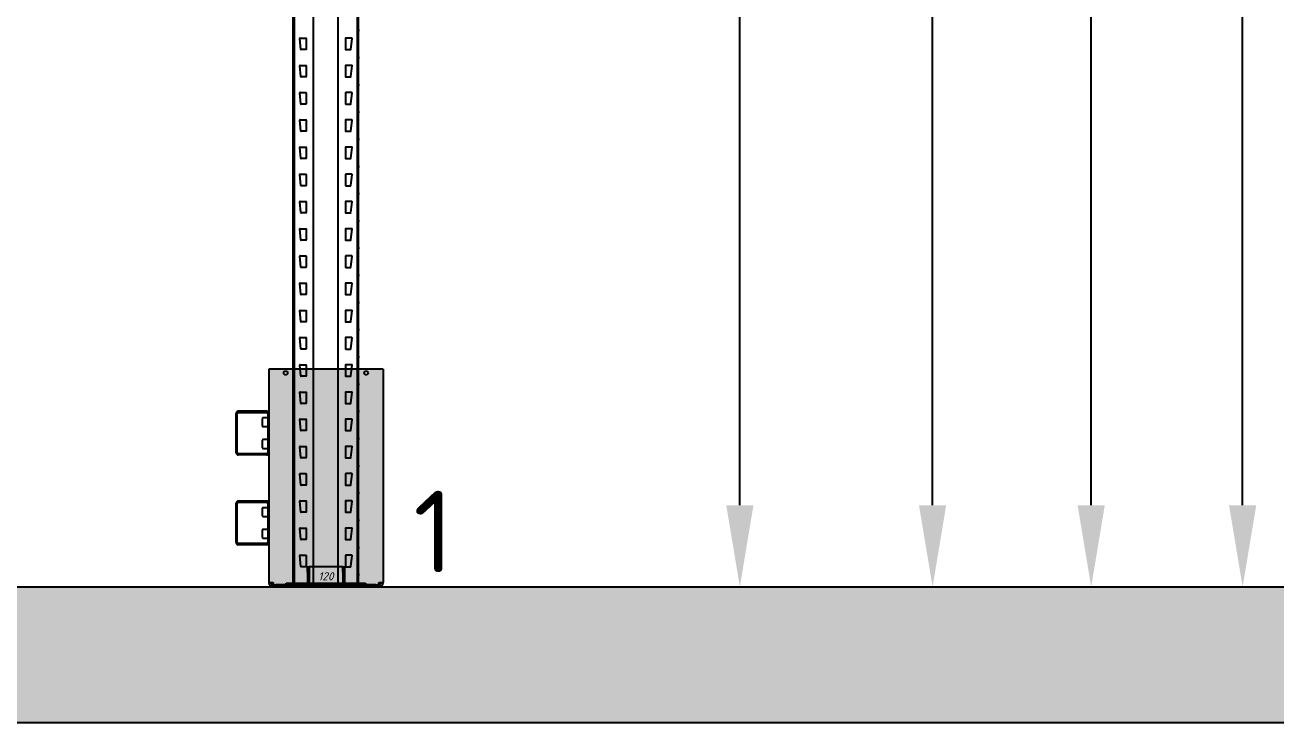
# Model space of a CAD drawing. Header units: millimetres. Extents: x 2140 to 223837, y 2113 to 170313.
# Drawn here: x 179076 to 181376, y 109472 to 110755 of the extents above; entities that cross this region are included whole.
import ezdxf

# ---------------------------------------------------------------- set-up
doc = ezdxf.new("R2010")
doc.units = ezdxf.units.MM
doc.layers.add('0_ANNOT_Dimensions', color=7, linetype='Continuous')
doc.layers.add('2.Стойка', color=7, linetype='Continuous')
doc.layers.add('37.Паллеты', color=32, linetype='Continuous', lineweight=0)
doc.layers.add('_Размеры', color=7, linetype='Continuous', lineweight=9)
doc.styles.get("Standard").update_dxf_attribs({"font": 'isocpeur.ttf'})
doc.styles.add('Курсив', font='isocpeui.ttf')
doc.dimstyles.new('150', dxfattribs={"dimtxt": 150, "dimasz": 150, "dimexe": 1, "dimexo": 10, "dimgap": 40, "dimtad": 1, "dimdec": 0, "dimzin": 0, "dimdsep": 46, "dimtxsty": 'Standard', "dimcen": 0.09, "dimadec": 0, "dimazin": 0, "dimtfac": 1, "dimtdec": 0, "dimtofl": 0, "dimtmove": 0, "dimatfit": 3, "dimfxl": 1, "dimtolj": 1, "dimtzin": 0, "dimarcsym": 0})
doc.dimstyles.new('150 (цвет)', dxfattribs={"dimtxt": 150, "dimasz": 150, "dimexe": 1, "dimexo": 10, "dimgap": -20, "dimtad": 1, "dimdec": 0, "dimzin": 0, "dimdsep": 46, "dimtxsty": 'Standard', "dimcen": 0.09, "dimadec": 0, "dimazin": 0, "dimtfac": 1, "dimtdec": 0, "dimtofl": 0, "dimtmove": 0, "dimatfit": 3, "dimfxl": 1, "dimtfill": 2, "dimtfillclr": 2, "dimtolj": 1, "dimtzin": 0, "dimarcsym": 0})
doc.dimstyles.new('Рзм блок', dxfattribs={"dimtxt": 40, "dimasz": 80, "dimexe": 0.18, "dimexo": 0, "dimgap": 5, "dimtad": 1, "dimtoh": 1, "dimdec": 0, "dimzin": 0, "dimdsep": 46, "dimtxsty": 'Курсив', "dimblk": 'NONE', "dimcen": 0.09, "dimse1": 1, "dimse2": 1, "dimsd1": 1, "dimsd2": 1, "dimadec": 0, "dimazin": 0, "dimtfac": 1, "dimtdec": 0, "dimtofl": 0, "dimtmove": 0, "dimatfit": 2, "dimldrblk": 'NONE', "dimfxl": 0.18, "dimtolj": 1, "dimtzin": 0, "dimarcsym": 0})

# ---------------------------------------------------------------- blocks, each defined once
blk = doc.blocks.new('*U1120')
at = {"linetype": 'ByBlock', "ltscale": 300}
h = blk.add_hatch(dxfattribs=at)
h.set_pattern_fill('AR-SAND', color=256, scale=50, style=0)
h.set_pattern_definition([(37.5, (-947182.614, 840980.66), (-3.149668, 96.3411885), [0, -76, 0, -85, 0, -81.25]), (7.5, (-947182.61, 840980.66), (88.488835, 141.107303), [0, -41, 0, -68.5, 0, -26.25]), (327.5, (-947244.114, 840980.66), (155.707093, 0.2829527), [0, -25, 0, -90, 0, -117.5]), (317.5, (-947244.11, 840980.66), (150.30633, 43.883778), [0, -12.5, 0, -59, 0, -67.5])])
h.paths.add_polyline_path([(0, 0), (30045.7, 0), (30045.7, -250), (0, -250)])
blk.add_lwpolyline([(0, 0), (30045.7, 0), (30045.7, -250), (0, -250)], close=True, dxfattribs=at)
blk = doc.blocks.new('*D495')
at = {"layer": 'Defpoints', "color": 0, "linetype": 'ByBlock', "transparency": 16777216}
for p in [(-120, 12200), (0, 12200), (0, 0)]:
    blk.add_point(p, dxfattribs=at)
at = {"color": 0, "linetype": 'ByBlock', "transparency": 16777216, "insert": (-132.5, 12150), "char_height": 15, "attachment_point": 5, "rotation": 90, "style": 'Курсив'}
blk.add_mtext('\\A1;12200', dxfattribs=at)
blk = doc.blocks.new('_None')
blk = doc.blocks.new('*D496')
at = {"layer": 'Defpoints', "color": 0, "linetype": 'ByBlock', "transparency": 16777216}
for p in [(-120, 0), (-120, 0), (0, 0)]:
    blk.add_point(p, dxfattribs=at)
at = {"color": 0, "linetype": 'ByBlock', "transparency": 16777216, "insert": (-60, 12.5), "char_height": 15, "attachment_point": 5, "style": 'Курсив'}
blk.add_mtext('\\A1;120', dxfattribs=at)
blk = doc.blocks.new('*D1140')
at = {"layer": '0_ANNOT_Dimensions', "color": 0, "lineweight": -2, "transparency": 16777216}
for p, q in [((179574.6, 113591.3), (181037.3, 113591.3)), ((181036.3, 109872.5), (181036.3, 113441.3)), ((181016.3, 111871.9), (180826.3, 111871.9)), ((180826.3, 111871.9), (180826.3, 111441.9)), ((181016.3, 111441.9), (181016.3, 111871.9)), ((180826.3, 111441.9), (181016.3, 111441.9)), ((179712.6, 109722.5), (181037.3, 109722.5))]:
    blk.add_line(p, q, dxfattribs=at)
at = {"layer": '0_ANNOT_Dimensions', "color": 0, "transparency": 16777216}
for points in [[(181011.3, 113441.3), (181061.3, 113441.3), (181036.3, 113591.3)], [(181011.3, 109872.5), (181061.3, 109872.5), (181036.3, 109722.5)]]:
    blk.add_solid(points, dxfattribs=at)
at = {"layer": 'Defpoints', "color": 0, "transparency": 16777216}
for p in [(179564.6, 113591.3), (181036.3, 113591.3), (179702.6, 109722.5)]:
    blk.add_point(p, dxfattribs=at)
at = {"layer": '0_ANNOT_Dimensions', "color": 0, "transparency": 16777216, "insert": (180921.3, 111656.9), "char_height": 150, "attachment_point": 5, "rotation": 90, "bg_fill": 1, "box_fill_scale": 1.1, "bg_fill_color": 2, "bg_fill_transparency": 0}
blk.add_mtext('\\A1;3869', dxfattribs=at)
blk = doc.blocks.new('*D1141')
at = {"layer": '0_ANNOT_Dimensions', "color": 0, "lineweight": -2, "transparency": 16777216}
for p, q in [((179574.6, 115721.3), (181315.7, 115721.3)), ((181314.7, 109872.5), (181314.7, 115571.3)), ((180239.2, 109722.5), (181315.7, 109722.5))]:
    blk.add_line(p, q, dxfattribs=at)
at = {"layer": '0_ANNOT_Dimensions', "color": 0, "transparency": 16777216}
for points in [[(181289.7, 115571.3), (181339.7, 115571.3), (181314.7, 115721.3)], [(181289.7, 109872.5), (181339.7, 109872.5), (181314.7, 109722.5)]]:
    blk.add_solid(points, dxfattribs=at)
at = {"layer": 'Defpoints', "color": 0, "transparency": 16777216}
for p in [(179564.6, 115721.3), (181314.7, 115721.3), (180229.2, 109722.5)]:
    blk.add_point(p, dxfattribs=at)
at = {"layer": '0_ANNOT_Dimensions', "color": 0, "transparency": 16777216, "insert": (181199.7, 112721.9), "char_height": 150, "attachment_point": 5, "rotation": 90}
blk.add_mtext('\\A1;5999', dxfattribs=at)
blk = doc.blocks.new('*D1142')
at = {"layer": '0_ANNOT_Dimensions', "color": 0, "lineweight": -2, "transparency": 16777216}
for p, q in [((179574.6, 117591.3), (181602.4, 117591.3)), ((181601.4, 109872.5), (181601.4, 117441.3)), ((181581.4, 113871.9), (181391.4, 113871.9)), ((181391.4, 113871.9), (181391.4, 113441.9)), ((181581.4, 113441.9), (181581.4, 113871.9)), ((181391.4, 113441.9), (181581.4, 113441.9)), ((179712.6, 109722.5), (181602.4, 109722.5))]:
    blk.add_line(p, q, dxfattribs=at)
at = {"layer": '0_ANNOT_Dimensions', "color": 0, "transparency": 16777216}
for points in [[(181576.4, 117441.3), (181626.4, 117441.3), (181601.4, 117591.3)], [(181576.4, 109872.5), (181626.4, 109872.5), (181601.4, 109722.5)]]:
    blk.add_solid(points, dxfattribs=at)
at = {"layer": 'Defpoints', "color": 0, "transparency": 16777216}
for p in [(179564.6, 117591.3), (181601.4, 117591.3), (179702.6, 109722.5)]:
    blk.add_point(p, dxfattribs=at)
at = {"layer": '0_ANNOT_Dimensions', "color": 0, "transparency": 16777216, "insert": (181486.4, 113656.9), "char_height": 150, "attachment_point": 5, "rotation": 90, "bg_fill": 1, "box_fill_scale": 1.1, "bg_fill_color": 2, "bg_fill_transparency": 0}
blk.add_mtext('\\A1;7869', dxfattribs=at)
blk = doc.blocks.new('*D1143')
at = {"layer": '0_ANNOT_Dimensions', "color": 0, "lineweight": -2, "transparency": 16777216}
for p, q in [((179574.6, 119721.3), (181899.3, 119721.3)), ((181898.3, 109872.5), (181898.3, 119571.3)), ((179712.6, 109722.5), (181899.3, 109722.5))]:
    blk.add_line(p, q, dxfattribs=at)
at = {"layer": '0_ANNOT_Dimensions', "color": 0, "transparency": 16777216}
for points in [[(181873.3, 119571.3), (181923.3, 119571.3), (181898.3, 119721.3)], [(181873.3, 109872.5), (181923.3, 109872.5), (181898.3, 109722.5)]]:
    blk.add_solid(points, dxfattribs=at)
at = {"layer": 'Defpoints', "color": 0, "transparency": 16777216}
for p in [(179564.6, 119721.3), (181898.3, 119721.3), (179702.6, 109722.5)]:
    blk.add_point(p, dxfattribs=at)
at = {"layer": '0_ANNOT_Dimensions', "color": 0, "transparency": 16777216, "insert": (181783.3, 114721.9), "char_height": 150, "attachment_point": 5, "rotation": 90}
blk.add_mtext('\\A1;9999', dxfattribs=at)
blk = doc.blocks.new('*U1024')
h = blk.add_hatch(color=0)
h.dxf.hatch_style = 1
h.paths.add_polyline_path([(105, 400), (97, 400), (-97, 400), (-105, 400), (-105, 8), (-97, 8), (-97, 4), (-92, 4), (92, 4), (97, 4), (97, 8), (105, 8)])
h.paths.add_polyline_path([(-77.5, 393, -1), (-70.5, 393, -1)], flags=16)
h.paths.add_polyline_path([(70.5, 393, -1), (77.5, 393, -1)], flags=16)
h.paths.add_polyline_path([(105, 8), (101, 8, -0.414214), (97, 4), (92, 4), (-92, 4), (-97, 4, -0.414214), (-101, 8), (-105, 8, 0.414214), (-97, 0), (-92, 0), (92, 0), (97, 0, 0.414214)])
h = blk.add_hatch(color=0)
h.dxf.hatch_style = 1
h.paths.add_polyline_path([(-105, 318.5, 0.414214), (-109, 322.5), (-161, 322.5, 0.414214), (-165, 318.5), (-165, 246.5, 0.414214), (-161, 242.5), (-109, 242.5, 0.414214), (-105, 246.5)])
h.paths.add_polyline_path([(-107, 246.5, -0.414214), (-109, 244.5), (-161, 244.5, -0.414214), (-163, 246.5), (-163, 318.5, -0.414214), (-161, 320.5), (-109, 320.5, -0.414214), (-107, 318.5)], flags=16)
h = blk.add_hatch(color=0)
h.dxf.hatch_style = 1
h.paths.add_polyline_path([(-105, 153.5, 0.414214), (-109, 157.5), (-161, 157.5, 0.414214), (-165, 153.5), (-165, 81.5, 0.414214), (-161, 77.5), (-109, 77.5, 0.414214), (-105, 81.5)])
h.paths.add_polyline_path([(-107, 81.5, -0.414214), (-109, 79.5), (-161, 79.5, -0.414214), (-163, 81.5), (-163, 153.5, -0.414214), (-161, 155.5), (-109, 155.5, -0.414214), (-107, 153.5)], flags=16)
at = {"color": 18, "linetype": 'Continuous', "lineweight": 25, "true_color": 0x000000}
for p, q in [((-97, 400), (-105, 400)), ((-105, 400), (-105, 8)), ((97, 400), (-97, 400)), ((105, 400), (97, 400)), ((105, 400), (105, 8)), ((-109, 322.5), (-161, 322.5)), ((-165, 246.5), (-165, 318.5)), ((-163, 246.5), (-163, 318.5)), ((-161, 320.5), (-109, 320.5)), ((-117, 309.5), (-117, 302.5)), ((-117, 302.5), (-117, 295.5)), ((-107, 310.5), (-116, 310.5)), ((-107, 318.5), (-107, 246.5)), ((-105, 246.5), (-105, 318.5)), ((-116, 294.5), (-107, 294.5)), ((-117, 269.5), (-117, 262.5)), ((-117, 262.5), (-117, 255.5)), ((-107, 270.5), (-116, 270.5)), ((-116, 254.5), (-107, 254.5)), ((-109, 244.5), (-161, 244.5)), ((-109, 242.5), (-161, 242.5)), ((-165, 81.5), (-165, 153.5)), ((-163, 81.5), (-163, 153.5)), ((-109, 157.5), (-161, 157.5)), ((-161, 155.5), (-109, 155.5)), ((-117, 144.5), (-117, 130.5)), ((-107, 145.5), (-116, 145.5)), ((-107, 153.5), (-107, 81.5)), ((-105, 81.5), (-105, 153.5)), ((-116, 129.5), (-107, 129.5)), ((-117, 104.5), (-117, 97.5)), ((-117, 97.5), (-117, 90.5)), ((-107, 105.5), (-116, 105.5)), ((-109, 79.5), (-161, 79.5)), ((-109, 77.5), (-161, 77.5)), ((-116, 89.5), (-107, 89.5)), ((-105, 8), (-97, 8)), ((-97, 8), (-97, 4)), ((-97, 4), (-92, 4)), ((-92, 0), (-97, 0)), ((92, 4), (-92, 4)), ((92, 0), (-92, 0)), ((92, 4), (97, 4)), ((97, 0), (92, 0)), ((97, 4), (97, 8)), ((97, 8), (105, 8))]:
    blk.add_line(p, q, dxfattribs=at)
for centre in [(-74, 393), (74, 393)]:
    blk.add_circle(centre, 3.5, dxfattribs=at)
for centre, radius, start, end in [((-161, 318.5), 4, 90, 180), ((-109, 318.5), 4, 0, 90), ((-161, 318.5), 2, 90, 180), ((-116, 309.5), 1, 90, 180), ((-109, 318.5), 2, 0, 90), ((-116, 295.5), 1, 180, 270), ((-116, 269.5), 1, 90, 180), ((-116, 255.5), 1, 180, 270), ((-161, 246.5), 4, 180, 270), ((-161, 246.5), 2, 180, 270), ((-109, 246.5), 4, 270, 0), ((-109, 246.5), 2, 270, 0), ((-161, 153.5), 4, 90, 180), ((-161, 153.5), 2, 90, 180), ((-116, 144.5), 1, 90, 180), ((-109, 153.5), 4, 0, 90), ((-109, 153.5), 2, 0, 90), ((-116, 130.5), 1, 180, 270), ((-116, 104.5), 1, 90, 180), ((-161, 81.5), 4, 180, 270), ((-161, 81.5), 2, 180, 270), ((-116, 90.5), 1, 180, 270), ((-109, 81.5), 4, 270, 0), ((-109, 81.5), 2, 270, 0), ((-97, 8), 8, 180, 270), ((-97, 8), 4, 180, 270), ((97, 8), 8, 270, 0), ((97, 8), 4, 270, 0)]:
    blk.add_arc(centre, radius, start, end, dxfattribs=at)
blk = doc.blocks.new('*D1235')
at = {"layer": '0_ANNOT_Dimensions', "color": 0, "lineweight": -2, "transparency": 16777216}
for p, q in [((179574.6, 112291.3), (180391.5, 112291.3)), ((180390.5, 109872.5), (180390.5, 112141.3)), ((179639.6, 109722.5), (180391.5, 109722.5))]:
    blk.add_line(p, q, dxfattribs=at)
at = {"layer": '0_ANNOT_Dimensions', "color": 0, "transparency": 16777216}
for points in [[(180365.5, 112141.3), (180415.5, 112141.3), (180390.5, 112291.3)], [(180365.5, 109872.5), (180415.5, 109872.5), (180390.5, 109722.5)]]:
    blk.add_solid(points, dxfattribs=at)
at = {"layer": 'Defpoints', "color": 0, "transparency": 16777216}
for p in [(179564.6, 112291.3), (180390.5, 112291.3), (179629.6, 109722.5)]:
    blk.add_point(p, dxfattribs=at)
at = {"layer": '0_ANNOT_Dimensions', "color": 0, "transparency": 16777216, "insert": (180275.5, 111006.9), "char_height": 150, "attachment_point": 5, "rotation": 90}
blk.add_mtext('\\A1;2569', dxfattribs=at)
blk = doc.blocks.new('*D1236')
at = {"layer": '0_ANNOT_Dimensions', "color": 0, "lineweight": -2, "transparency": 16777216}
for p, q in [((179574.6, 112421.3), (180745.8, 112421.3)), ((180744.8, 109872.5), (180744.8, 112271.3)), ((179639.6, 109722.5), (180745.8, 109722.5))]:
    blk.add_line(p, q, dxfattribs=at)
at = {"layer": '0_ANNOT_Dimensions', "color": 0, "transparency": 16777216}
for points in [[(180719.8, 112271.3), (180769.8, 112271.3), (180744.8, 112421.3)], [(180719.8, 109872.5), (180769.8, 109872.5), (180744.8, 109722.5)]]:
    blk.add_solid(points, dxfattribs=at)
at = {"layer": 'Defpoints', "color": 0, "transparency": 16777216}
for p in [(179564.6, 112421.3), (180744.8, 112421.3), (179629.6, 109722.5)]:
    blk.add_point(p, dxfattribs=at)
at = {"layer": '0_ANNOT_Dimensions', "color": 0, "transparency": 16777216, "insert": (180629.8, 111071.9), "char_height": 150, "attachment_point": 5, "rotation": 90}
blk.add_mtext('\\A1;2699', dxfattribs=at)
blk = doc.blocks.new('*U494')
at = {"color": 0, "linetype": 'Continuous', "lineweight": 25}
for p, q in [((-94, 30), (-91, 30)), ((-94, 20), (-94, 30)), ((-91, 30), (-91, 20)), ((-88, 30), (-91, 30)), ((-32, 30), (-88, 30)), ((-29, 30), (-32, 30)), ((-29, 30), (-26, 30)), ((-29, 20), (-29, 30)), ((-26, 30), (-26, 20)), ((-133, -3), (-133, 0)), ((-133, 0), (-128, 0)), ((-128, 0), (8, 0)), ((-94, 20), (-94, 0)), ((-91, 20), (-91, 0)), ((-29, 20), (-29, 0)), ((-26, 20), (-26, 0)), ((8, 0), (13, 0)), ((13, 0), (13, -3)), ((-128, -3), (-133, -3)), ((-128, -3), (8, -3)), ((13, -3), (8, -3))]:
    blk.add_line(p, q, dxfattribs=at)
at = {"color": 0, "linetype": 'ByBlock'}
blk.add_lwpolyline([(-133, -3), (13, -3), (13, -7), (-133, -7)], close=True, dxfattribs=at)
at = {"layer": '2.Стойка', "color": 0, "linetype": 'ByBlock'}
for p, q in [((-120, 0), (-120, 12200)), ((-118, 0), (-118, 12200)), ((-82.7, 0), (-82.7, 12200)), ((-37.3, 0), (-37.3, 12200)), ((-2, 0), (-2, 12200)), ((0, 0), (0, 12200)), ((-122, 1015), (-118, 1015)), ((-120, 1020.5), (-118, 1020.5)), ((0, 1020.5), (-2, 1020.5)), ((2, 1015), (-2, 1015)), ((-120, 1009.5), (-118, 1009.5)), ((-106.1, 980.5), (-108, 1000.5)), ((-107.5, 1001), (-96.5, 1001)), ((-96, 1000.5), (-96, 980.5)), ((-24, 1000.5), (-24, 980.5)), ((-12.5, 1001), (-23.5, 1001)), ((-13.9, 980.5), (-12, 1000.5)), ((0, 1009.5), (-2, 1009.5)), ((-120, 970.5), (-118, 970.5)), ((-96.5, 980), (-105.6, 980)), ((-23.5, 980), (-14.4, 980)), ((0, 970.5), (-2, 970.5)), ((-122, 965), (-118, 965)), ((-120, 959.5), (-118, 959.5)), ((-106.1, 930.5), (-108, 950.5)), ((-107.5, 951), (-96.5, 951)), ((-96, 950.5), (-96, 930.5)), ((-24, 950.5), (-24, 930.5)), ((-12.5, 951), (-23.5, 951)), ((-13.9, 930.5), (-12, 950.5)), ((2, 965), (-2, 965)), ((0, 959.5), (-2, 959.5)), ((-120, 920.5), (-118, 920.5)), ((-96.5, 930), (-105.6, 930)), ((-23.5, 930), (-14.4, 930)), ((0, 920.5), (-2, 920.5)), ((-122, 915), (-118, 915)), ((-120, 909.5), (-118, 909.5)), ((-106.1, 880.5), (-108, 900.5)), ((-107.5, 901), (-96.5, 901)), ((-96, 900.5), (-96, 880.5)), ((-24, 900.5), (-24, 880.5)), ((-12.5, 901), (-23.5, 901)), ((-13.9, 880.5), (-12, 900.5)), ((2, 915), (-2, 915)), ((0, 909.5), (-2, 909.5)), ((-96.5, 880), (-105.6, 880)), ((-23.5, 880), (-14.4, 880)), ((-122, 865), (-118, 865)), ((-120, 870.5), (-118, 870.5)), ((-120, 859.5), (-118, 859.5)), ((-107.5, 851), (-96.5, 851)), ((-12.5, 851), (-23.5, 851)), ((0, 870.5), (-2, 870.5)), ((2, 865), (-2, 865)), ((0, 859.5), (-2, 859.5)), ((-106.1, 830.5), (-108, 850.5)), ((-96.5, 830), (-105.6, 830)), ((-96, 850.5), (-96, 830.5)), ((-24, 850.5), (-24, 830.5)), ((-23.5, 830), (-14.4, 830)), ((-13.9, 830.5), (-12, 850.5)), ((-122, 815), (-118, 815)), ((-120, 820.5), (-118, 820.5)), ((-120, 809.5), (-118, 809.5)), ((0, 820.5), (-2, 820.5)), ((2, 815), (-2, 815)), ((0, 809.5), (-2, 809.5)), ((-106.1, 780.5), (-108, 800.5)), ((-107.5, 801), (-96.5, 801)), ((-96, 800.5), (-96, 780.5)), ((-24, 800.5), (-24, 780.5)), ((-12.5, 801), (-23.5, 801)), ((-13.9, 780.5), (-12, 800.5)), ((-122, 765), (-118, 765)), ((-120, 770.5), (-118, 770.5)), ((-120, 759.5), (-118, 759.5)), ((-96.5, 780), (-105.6, 780)), ((-23.5, 780), (-14.4, 780)), ((0, 770.5), (-2, 770.5)), ((2, 765), (-2, 765)), ((0, 759.5), (-2, 759.5)), ((-106.1, 730.5), (-108, 750.5)), ((-107.5, 751), (-96.5, 751)), ((-96, 750.5), (-96, 730.5)), ((-24, 750.5), (-24, 730.5)), ((-12.5, 751), (-23.5, 751)), ((-13.9, 730.5), (-12, 750.5)), ((-122, 715), (-118, 715)), ((-120, 720.5), (-118, 720.5)), ((-96.5, 730), (-105.6, 730)), ((-23.5, 730), (-14.4, 730)), ((0, 720.5), (-2, 720.5)), ((2, 715), (-2, 715)), ((-120, 709.5), (-118, 709.5)), ((-106.1, 680.5), (-108, 700.5)), ((-107.5, 701), (-96.5, 701)), ((-96, 700.5), (-96, 680.5)), ((-24, 700.5), (-24, 680.5)), ((-12.5, 701), (-23.5, 701)), ((-13.9, 680.5), (-12, 700.5)), ((0, 709.5), (-2, 709.5)), ((-120, 670.5), (-118, 670.5)), ((-96.5, 680), (-105.6, 680)), ((-23.5, 680), (-14.4, 680)), ((0, 670.5), (-2, 670.5)), ((-122, 665), (-118, 665)), ((-120, 659.5), (-118, 659.5)), ((-106.1, 630.5), (-108, 650.5)), ((-107.5, 651), (-96.5, 651)), ((-96, 650.5), (-96, 630.5)), ((-24, 650.5), (-24, 630.5)), ((-12.5, 651), (-23.5, 651)), ((-13.9, 630.5), (-12, 650.5)), ((2, 665), (-2, 665)), ((0, 659.5), (-2, 659.5)), ((-96.5, 630), (-105.6, 630)), ((-23.5, 630), (-14.4, 630)), ((-122, 615), (-118, 615)), ((-120, 620.5), (-118, 620.5)), ((-120, 609.5), (-118, 609.5)), ((-106.1, 580.5), (-108, 600.5)), ((-107.5, 601), (-96.5, 601)), ((-96, 600.5), (-96, 580.5)), ((-24, 600.5), (-24, 580.5)), ((-12.5, 601), (-23.5, 601)), ((-13.9, 580.5), (-12, 600.5)), ((0, 620.5), (-2, 620.5)), ((2, 615), (-2, 615)), ((0, 609.5), (-2, 609.5)), ((-96.5, 580), (-105.6, 580)), ((-23.5, 580), (-14.4, 580)), ((-122, 565), (-118, 565)), ((-120, 570.5), (-118, 570.5)), ((-120, 559.5), (-118, 559.5)), ((0, 570.5), (-2, 570.5)), ((2, 565), (-2, 565)), ((0, 559.5), (-2, 559.5)), ((-106.1, 530.5), (-108, 550.5)), ((-107.5, 551), (-96.5, 551)), ((-96.5, 530), (-105.6, 530)), ((-96, 550.5), (-96, 530.5)), ((-24, 550.5), (-24, 530.5)), ((-12.5, 551), (-23.5, 551)), ((-23.5, 530), (-14.4, 530)), ((-13.9, 530.5), (-12, 550.5)), ((-122, 515), (-118, 515)), ((-120, 520.5), (-118, 520.5)), ((-120, 509.5), (-118, 509.5)), ((0, 520.5), (-2, 520.5)), ((2, 515), (-2, 515)), ((0, 509.5), (-2, 509.5)), ((-106.1, 480.5), (-108, 500.5)), ((-107.5, 501), (-96.5, 501)), ((-96, 500.5), (-96, 480.5)), ((-24, 500.5), (-24, 480.5)), ((-12.5, 501), (-23.5, 501)), ((-13.9, 480.5), (-12, 500.5)), ((-122, 465), (-118, 465)), ((-120, 470.5), (-118, 470.5)), ((-96.5, 480), (-105.6, 480)), ((-23.5, 480), (-14.4, 480)), ((0, 470.5), (-2, 470.5)), ((2, 465), (-2, 465)), ((-120, 459.5), (-118, 459.5)), ((-106.1, 430.5), (-108, 450.5)), ((-107.5, 451), (-96.5, 451)), ((-96, 450.5), (-96, 430.5)), ((-24, 450.5), (-24, 430.5)), ((-12.5, 451), (-23.5, 451)), ((-13.9, 430.5), (-12, 450.5)), ((0, 459.5), (-2, 459.5)), ((-122, 415), (-118, 415)), ((-120, 420.5), (-118, 420.5)), ((-96.5, 430), (-105.6, 430)), ((-23.5, 430), (-14.4, 430)), ((0, 420.5), (-2, 420.5)), ((2, 415), (-2, 415)), ((-120, 409.5), (-118, 409.5)), ((-106.1, 380.5), (-108, 400.5)), ((-107.5, 401), (-96.5, 401)), ((-96, 400.5), (-96, 380.5)), ((-24, 400.5), (-24, 380.5)), ((-12.5, 401), (-23.5, 401)), ((-13.9, 380.5), (-12, 400.5)), ((0, 409.5), (-2, 409.5)), ((-120, 370.5), (-118, 370.5)), ((-96.5, 380), (-105.6, 380)), ((-23.5, 380), (-14.4, 380)), ((0, 370.5), (-2, 370.5)), ((-122, 365), (-118, 365)), ((-120, 359.5), (-118, 359.5)), ((-106.1, 330.5), (-108, 350.5)), ((-107.5, 351), (-96.5, 351)), ((-96, 350.5), (-96, 330.5)), ((-24, 350.5), (-24, 330.5)), ((-12.5, 351), (-23.5, 351)), ((-13.9, 330.5), (-12, 350.5)), ((2, 365), (-2, 365)), ((0, 359.5), (-2, 359.5)), ((-96.5, 330), (-105.6, 330)), ((-23.5, 330), (-14.4, 330)), ((-122, 315), (-118, 315)), ((-120, 320.5), (-118, 320.5)), ((-120, 309.5), (-118, 309.5)), ((-106.1, 280.5), (-108, 300.5)), ((-107.5, 301), (-96.5, 301)), ((-96, 300.5), (-96, 280.5)), ((-24, 300.5), (-24, 280.5)), ((-12.5, 301), (-23.5, 301)), ((-13.9, 280.5), (-12, 300.5)), ((0, 320.5), (-2, 320.5)), ((2, 315), (-2, 315)), ((0, 309.5), (-2, 309.5)), ((-96.5, 280), (-105.6, 280)), ((-23.5, 280), (-14.4, 280)), ((-122, 265), (-118, 265)), ((-120, 270.5), (-118, 270.5)), ((-120, 259.5), (-118, 259.5)), ((0, 270.5), (-2, 270.5)), ((2, 265), (-2, 265)), ((0, 259.5), (-2, 259.5)), ((-106.1, 230.5), (-108, 250.5)), ((-107.5, 251), (-96.5, 251)), ((-96.5, 230), (-105.6, 230)), ((-96, 250.5), (-96, 230.5)), ((-24, 250.5), (-24, 230.5)), ((-12.5, 251), (-23.5, 251)), ((-23.5, 230), (-14.4, 230)), ((-13.9, 230.5), (-12, 250.5)), ((-122, 215), (-118, 215)), ((-120, 220.5), (-118, 220.5)), ((-120, 209.5), (-118, 209.5)), ((0, 220.5), (-2, 220.5)), ((2, 215), (-2, 215)), ((0, 209.5), (-2, 209.5)), ((-106.1, 180.5), (-108, 200.5)), ((-107.5, 201), (-96.5, 201)), ((-96, 200.5), (-96, 180.5)), ((-24, 200.5), (-24, 180.5)), ((-12.5, 201), (-23.5, 201)), ((-13.9, 180.5), (-12, 200.5)), ((-122, 165), (-118, 165)), ((-120, 170.5), (-118, 170.5)), ((-96.5, 180), (-105.6, 180)), ((-23.5, 180), (-14.4, 180)), ((0, 170.5), (-2, 170.5)), ((2, 165), (-2, 165)), ((-120, 159.5), (-118, 159.5)), ((-106.1, 130.5), (-108, 150.5)), ((-107.5, 151), (-96.5, 151)), ((-96, 150.5), (-96, 130.5)), ((-24, 150.5), (-24, 130.5)), ((-12.5, 151), (-23.5, 151)), ((-13.9, 130.5), (-12, 150.5)), ((0, 159.5), (-2, 159.5)), ((-122, 115), (-118, 115)), ((-120, 120.5), (-118, 120.5)), ((-96.5, 130), (-105.6, 130)), ((-23.5, 130), (-14.4, 130)), ((0, 120.5), (-2, 120.5)), ((2, 115), (-2, 115)), ((-120, 109.5), (-118, 109.5)), ((-106.1, 80.5), (-108, 100.5)), ((-107.5, 101), (-96.5, 101)), ((-96, 100.5), (-96, 80.5)), ((-24, 100.5), (-24, 80.5)), ((-12.5, 101), (-23.5, 101)), ((-13.9, 80.5), (-12, 100.5)), ((0, 109.5), (-2, 109.5)), ((-120, 70.5), (-118, 70.5)), ((-96.5, 80), (-105.6, 80)), ((-23.5, 80), (-14.4, 80)), ((0, 70.5), (-2, 70.5)), ((-122, 65), (-118, 65)), ((-120, 59.5), (-118, 59.5)), ((-106.1, 30.5), (-108, 50.5)), ((-107.5, 51), (-96.5, 51)), ((-96, 50.5), (-96, 30.5)), ((-24, 50.5), (-24, 30.5)), ((-12.5, 51), (-23.5, 51)), ((-13.9, 30.5), (-12, 50.5)), ((2, 65), (-2, 65)), ((0, 59.5), (-2, 59.5)), ((-96.5, 30), (-105.6, 30)), ((-23.5, 30), (-14.4, 30)), ((-122, 15), (-118, 15)), ((-120, 20.5), (-118, 20.5)), ((-120, 9.5), (-118, 9.5)), ((0, 20.5), (-2, 20.5)), ((2, 15), (-2, 15)), ((0, 9.5), (-2, 9.5))]:
    blk.add_line(p, q, dxfattribs=at)
for centre, start, end in [((-107.5, 1000.5), 90, 185.4403), ((-96.5, 1000.5), 0, 90), ((-23.5, 1000.5), 90, 180), ((-12.5, 1000.5), 354.5597, 90), ((-105.6, 980.5), 185.4403, 270), ((-96.5, 980.5), 270, 0), ((-23.5, 980.5), 180, 270), ((-14.4, 980.5), 270, 354.5597), ((-107.5, 950.5), 90, 185.4403), ((-96.5, 950.5), 0, 90), ((-23.5, 950.5), 90, 180), ((-12.5, 950.5), 354.5597, 90), ((-105.6, 930.5), 185.4403, 270), ((-96.5, 930.5), 270, 0), ((-23.5, 930.5), 180, 270), ((-14.4, 930.5), 270, 354.5597), ((-107.5, 900.5), 90, 185.4403), ((-96.5, 900.5), 0, 90), ((-23.5, 900.5), 90, 180), ((-12.5, 900.5), 354.5597, 90), ((-105.6, 880.5), 185.4403, 270), ((-96.5, 880.5), 270, 0), ((-23.5, 880.5), 180, 270), ((-14.4, 880.5), 270, 354.5597), ((-107.5, 850.5), 90, 185.4403), ((-96.5, 850.5), 0, 90), ((-23.5, 850.5), 90, 180), ((-12.5, 850.5), 354.5597, 90), ((-105.6, 830.5), 185.4403, 270), ((-96.5, 830.5), 270, 0), ((-23.5, 830.5), 180, 270), ((-14.4, 830.5), 270, 354.5597), ((-107.5, 800.5), 90, 185.4403), ((-96.5, 800.5), 0, 90), ((-23.5, 800.5), 90, 180), ((-12.5, 800.5), 354.5597, 90), ((-105.6, 780.5), 185.4403, 270), ((-96.5, 780.5), 270, 0), ((-23.5, 780.5), 180, 270), ((-14.4, 780.5), 270, 354.5597), ((-107.5, 750.5), 90, 185.4403), ((-96.5, 750.5), 0, 90), ((-23.5, 750.5), 90, 180), ((-12.5, 750.5), 354.5597, 90), ((-105.6, 730.5), 185.4403, 270), ((-96.5, 730.5), 270, 0), ((-23.5, 730.5), 180, 270), ((-14.4, 730.5), 270, 354.5597), ((-107.5, 700.5), 90, 185.4403), ((-96.5, 700.5), 0, 90), ((-23.5, 700.5), 90, 180), ((-12.5, 700.5), 354.5597, 90), ((-105.6, 680.5), 185.4403, 270), ((-96.5, 680.5), 270, 0), ((-23.5, 680.5), 180, 270), ((-14.4, 680.5), 270, 354.5597), ((-107.5, 650.5), 90, 185.4403), ((-96.5, 650.5), 0, 90), ((-23.5, 650.5), 90, 180), ((-12.5, 650.5), 354.5597, 90), ((-105.6, 630.5), 185.4403, 270), ((-96.5, 630.5), 270, 0), ((-23.5, 630.5), 180, 270), ((-14.4, 630.5), 270, 354.5597), ((-107.5, 600.5), 90, 185.4403), ((-96.5, 600.5), 0, 90), ((-23.5, 600.5), 90, 180), ((-12.5, 600.5), 354.5597, 90), ((-105.6, 580.5), 185.4403, 270), ((-96.5, 580.5), 270, 0), ((-23.5, 580.5), 180, 270), ((-14.4, 580.5), 270, 354.5597), ((-107.5, 550.5), 90, 185.4403), ((-105.6, 530.5), 185.4403, 270), ((-96.5, 550.5), 0, 90), ((-96.5, 530.5), 270, 0), ((-23.5, 550.5), 90, 180), ((-23.5, 530.5), 180, 270), ((-14.4, 530.5), 270, 354.5597), ((-12.5, 550.5), 354.5597, 90), ((-107.5, 500.5), 90, 185.4403), ((-96.5, 500.5), 0, 90), ((-23.5, 500.5), 90, 180), ((-12.5, 500.5), 354.5597, 90), ((-105.6, 480.5), 185.4403, 270), ((-96.5, 480.5), 270, 0), ((-23.5, 480.5), 180, 270), ((-14.4, 480.5), 270, 354.5597), ((-107.5, 450.5), 90, 185.4403), ((-96.5, 450.5), 0, 90), ((-23.5, 450.5), 90, 180), ((-12.5, 450.5), 354.5597, 90), ((-105.6, 430.5), 185.4403, 270), ((-96.5, 430.5), 270, 0), ((-23.5, 430.5), 180, 270), ((-14.4, 430.5), 270, 354.5597), ((-107.5, 400.5), 90, 185.4403), ((-96.5, 400.5), 0, 90), ((-23.5, 400.5), 90, 180), ((-12.5, 400.5), 354.5597, 90), ((-105.6, 380.5), 185.4403, 270), ((-96.5, 380.5), 270, 0), ((-23.5, 380.5), 180, 270), ((-14.4, 380.5), 270, 354.5597), ((-107.5, 350.5), 90, 185.4403), ((-96.5, 350.5), 0, 90), ((-23.5, 350.5), 90, 180), ((-12.5, 350.5), 354.5597, 90), ((-105.6, 330.5), 185.4403, 270), ((-96.5, 330.5), 270, 0), ((-23.5, 330.5), 180, 270), ((-14.4, 330.5), 270, 354.5597), ((-107.5, 300.5), 90, 185.4403), ((-96.5, 300.5), 0, 90), ((-23.5, 300.5), 90, 180), ((-12.5, 300.5), 354.5597, 90), ((-105.6, 280.5), 185.4403, 270), ((-96.5, 280.5), 270, 0), ((-23.5, 280.5), 180, 270), ((-14.4, 280.5), 270, 354.5597), ((-107.5, 250.5), 90, 185.4403), ((-105.6, 230.5), 185.4403, 270), ((-96.5, 250.5), 0, 90), ((-96.5, 230.5), 270, 0), ((-23.5, 250.5), 90, 180), ((-23.5, 230.5), 180, 270), ((-14.4, 230.5), 270, 354.5597), ((-12.5, 250.5), 354.5597, 90), ((-107.5, 200.5), 90, 185.4403), ((-96.5, 200.5), 0, 90), ((-23.5, 200.5), 90, 180), ((-12.5, 200.5), 354.5597, 90), ((-105.6, 180.5), 185.4403, 270), ((-96.5, 180.5), 270, 0), ((-23.5, 180.5), 180, 270), ((-14.4, 180.5), 270, 354.5597), ((-107.5, 150.5), 90, 185.4403), ((-96.5, 150.5), 0, 90), ((-23.5, 150.5), 90, 180), ((-12.5, 150.5), 354.5597, 90), ((-105.6, 130.5), 185.4403, 270), ((-96.5, 130.5), 270, 0), ((-23.5, 130.5), 180, 270), ((-14.4, 130.5), 270, 354.5597), ((-107.5, 100.5), 90, 185.4403), ((-96.5, 100.5), 0, 90), ((-23.5, 100.5), 90, 180), ((-12.5, 100.5), 354.5597, 90), ((-105.6, 80.5), 185.4403, 270), ((-96.5, 80.5), 270, 0), ((-23.5, 80.5), 180, 270), ((-14.4, 80.5), 270, 354.5597), ((-107.5, 50.5), 90, 185.4403), ((-96.5, 50.5), 0, 90), ((-23.5, 50.5), 90, 180), ((-12.5, 50.5), 354.5597, 90), ((-105.6, 30.5), 185.4403, 270), ((-96.5, 30.5), 270, 0), ((-23.5, 30.5), 180, 270), ((-14.4, 30.5), 270, 354.5597)]:
    blk.add_arc(centre, 0.5, start, end, dxfattribs=at)
at = {"layer": '37.Паллеты', "color": 0}
for p, q in [((-95, 15), (-90, 15)), ((-94, 20.5), (-91, 20.5)), ((-94, 9.5), (-91, 9.5)), ((-30, 15), (-25, 15)), ((-29, 20.5), (-26, 20.5)), ((-29, 9.5), (-26, 9.5))]:
    blk.add_line(p, q, dxfattribs=at)
at = {"color": 252, "linetype": 'ByBlock', "true_color": 0x939598}
dim = blk.add_linear_dim(base=(-120, 12200), p1=(0, 0), p2=(0, 12200), angle=90, dimstyle='Рзм блок', override={"dimtxt": 15}, dxfattribs=at)
dim.commit()
dim.dimension.update_dxf_attribs({"geometry": '*D495', "text_midpoint": (-120, 12150), "dimtype": 160})
dim = blk.add_linear_dim(base=(-120, 0), p1=(0, 0), p2=(-120, 0), dimstyle='Рзм блок', override={"dimtxt": 15}, dxfattribs=at)
dim.commit()
dim.dimension.update_dxf_attribs({"geometry": '*D496', "text_midpoint": (-60, 12.5)})

msp = doc.modelspace()

# ---------------------------------------------------------------- block references
at = {"color": 0, "lineweight": 0}
msp.add_blockref('*U1120', (152662.2, 109722.5), dxfattribs=at)
at = {"layer": '2.Стойка', "color": 0}
msp.add_blockref('*U494', (179689.6, 109729.5), dxfattribs=at)
at = {"layer": '_Размеры', "color": 1}
msp.add_blockref('*U1024', (179629.6, 109722.5), dxfattribs=at)

# ---------------------------------------------------------------- texts
at = {"layer": '0_ANNOT_Dimensions', "insert": (179827.8, 109824.1), "char_height": 150, "attachment_point": 5}
msp.add_mtext('\\A1;1', dxfattribs=at)

# ---------------------------------------------------------------- dimensions: what is measured, and where the dimension line sits
at = {"layer": '0_ANNOT_Dimensions'}
for base, p1, p2, picture, middle in [((181898.3, 119721.3), (179702.6, 109722.5), (179564.6, 119721.3), '*D1143', (181783.3, 114721.9)), ((181314.7, 115721.3), (180229.2, 109722.5), (179564.6, 115721.3), '*D1141', (181199.7, 112721.9)), ((180744.8, 112421.3), (179629.6, 109722.5), (179564.6, 112421.3), '*D1236', (180629.8, 111071.9))]:
    dim = msp.add_linear_dim(base=base, p1=p1, p2=p2, angle=90, dimstyle='150', dxfattribs=at)
    dim.commit()
    dim.dimension.update_dxf_attribs({"geometry": picture, "text_midpoint": middle})
at = {"layer": '0_ANNOT_Dimensions', "color": 6}
for base, p2, picture, middle in [((181601.4, 117591.3), (179564.6, 117591.3), '*D1142', (181486.4, 113656.9)), ((181036.3, 113591.3), (179564.6, 113591.3), '*D1140', (180921.3, 111656.9))]:
    dim = msp.add_linear_dim(base=base, p1=(179702.6, 109722.5), p2=p2, angle=90, dimstyle='150 (цвет)', dxfattribs=at)
    dim.commit()
    dim.dimension.update_dxf_attribs({"geometry": picture, "text_midpoint": middle})
at = {"layer": '0_ANNOT_Dimensions', "color": 1}
dim = msp.add_linear_dim(base=(180390.5, 112291.3), p1=(179629.6, 109722.5), p2=(179564.6, 112291.3), angle=90, dimstyle='150', dxfattribs=at)
dim.commit()
dim.dimension.update_dxf_attribs({"geometry": '*D1235', "text_midpoint": (180275.5, 111006.9)})

doc.saveas('drawing.dxf')
